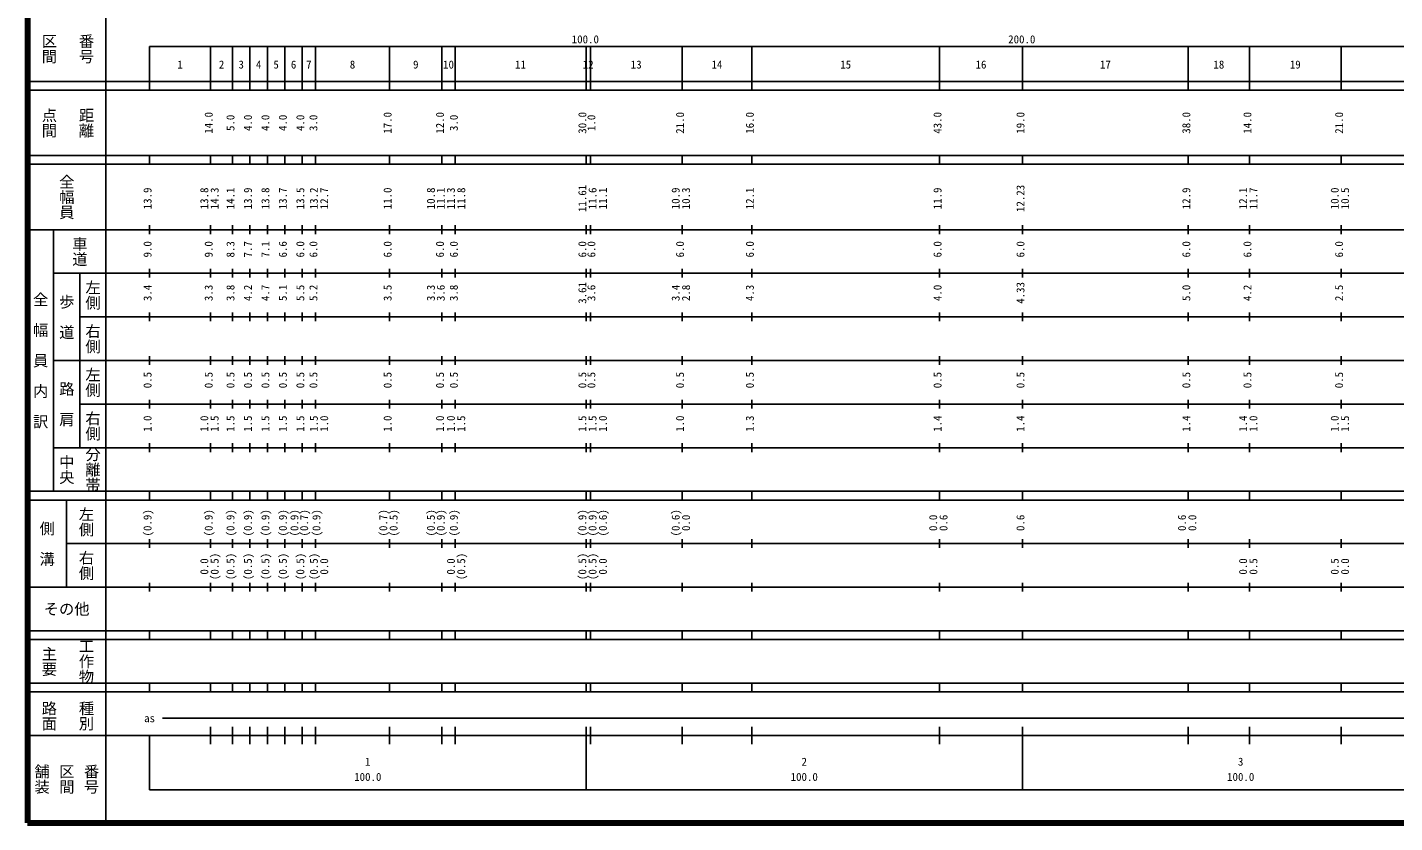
# Model space of a CAD drawing. Units: millimetres on the paper, enlarged 1000 times. Extents: x 40000 to 680000, y 20000 to 380000.
# Drawn here: x 40000 to 353275, y 20000 to 202409 of the extents above; entities that cross this region are included whole.
import ezdxf
from ezdxf.enums import TextEntityAlignment as Align

# ---------------------------------------------------------------- set-up
doc = ezdxf.new("R2010")
doc.units = ezdxf.units.MM
doc.header["$LTSCALE"] = 1000
doc.layers.add('M-TTL', color=2, linetype='Continuous', lineweight=140)
doc.layers.add('M-TTL-BAND', color=7, linetype='Continuous', lineweight=25)
doc.styles.add('@ＭＳ ゴシック', font='')
doc.styles.add('ＭＳ ゴシック', font='')
doc.styles.get('@ＭＳ ゴシック').set_extended_font_data('@MS Gothic')
doc.styles.get('ＭＳ ゴシック').set_extended_font_data('MS Gothic')

msp = doc.modelspace()

# ---------------------------------------------------------------- linework, layer by layer
at = {"layer": 'M-TTL'}
for p, q in [((40000, 380000), (40000, 20000)), ((40000, 20000), (680000, 20000))]:
    msp.add_line(p, q, dxfattribs=at)
at = {"layer": 'M-TTL-BAND'}
for p, q in [((58000, 370000), (58000, 20000)), ((68000, 198000), (579000, 198000)), ((68000, 198000), (68000, 188000)), ((82000, 188000), (82000, 198000)), ((87000, 188000), (87000, 198000)), ((91000, 188000), (91000, 198000)), ((95000, 188000), (95000, 198000)), ((99000, 188000), (99000, 198000)), ((103000, 188000), (103000, 198000)), ((106000, 188000), (106000, 198000)), ((123000, 188000), (123000, 198000)), ((135000, 188000), (135000, 198000)), ((138000, 188000), (138000, 198000)), ((168000, 188000), (168000, 198000)), ((169000, 188000), (169000, 198000)), ((190000, 188000), (190000, 198000)), ((206000, 188000), (206000, 198000)), ((249000, 188000), (249000, 198000)), ((268000, 188000), (268000, 198000)), ((306000, 188000), (306000, 198000)), ((320000, 188000), (320000, 198000)), ((341000, 188000), (341000, 198000)), ((40000, 190000), (579000, 190000)), ((40000, 188000), (579000, 188000)), ((40000, 173000), (579000, 173000)), ((68000, 171000), (68000, 173000)), ((82000, 171000), (82000, 173000)), ((87000, 171000), (87000, 173000)), ((91000, 171000), (91000, 173000)), ((95000, 171000), (95000, 173000)), ((99000, 171000), (99000, 173000)), ((103000, 171000), (103000, 173000)), ((106000, 171000), (106000, 173000)), ((123000, 171000), (123000, 173000)), ((135000, 171000), (135000, 173000)), ((138000, 171000), (138000, 173000)), ((168000, 171000), (168000, 173000)), ((169000, 171000), (169000, 173000)), ((190000, 171000), (190000, 173000)), ((206000, 171000), (206000, 173000)), ((249000, 171000), (249000, 173000)), ((268000, 171000), (268000, 173000)), ((306000, 171000), (306000, 173000)), ((320000, 171000), (320000, 173000)), ((341000, 171000), (341000, 173000)), ((40000, 171000), (579000, 171000)), ((68000, 155000), (68000, 157000)), ((82000, 155000), (82000, 157000)), ((87000, 155000), (87000, 157000)), ((91000, 155000), (91000, 157000)), ((95000, 155000), (95000, 157000)), ((99000, 155000), (99000, 157000)), ((103000, 155000), (103000, 157000)), ((106000, 155000), (106000, 157000)), ((123000, 155000), (123000, 157000)), ((135000, 155000), (135000, 157000)), ((138000, 155000), (138000, 157000)), ((168000, 155000), (168000, 157000)), ((169000, 155000), (169000, 157000)), ((190000, 155000), (190000, 157000)), ((206000, 155000), (206000, 157000)), ((249000, 155000), (249000, 157000)), ((268000, 155000), (268000, 157000)), ((306000, 155000), (306000, 157000)), ((320000, 155000), (320000, 157000)), ((341000, 155000), (341000, 157000)), ((40000, 156000), (579000, 156000)), ((46000, 96000), (46000, 156000)), ((46000, 146000), (579000, 146000)), ((52000, 146000), (52000, 106000)), ((68000, 145000), (68000, 147000)), ((82000, 145000), (82000, 147000)), ((87000, 145000), (87000, 147000)), ((91000, 145000), (91000, 147000)), ((95000, 145000), (95000, 147000)), ((99000, 145000), (99000, 147000)), ((103000, 145000), (103000, 147000)), ((106000, 145000), (106000, 147000)), ((123000, 145000), (123000, 147000)), ((135000, 145000), (135000, 147000)), ((138000, 145000), (138000, 147000)), ((168000, 145000), (168000, 147000)), ((169000, 145000), (169000, 147000)), ((190000, 145000), (190000, 147000)), ((206000, 145000), (206000, 147000)), ((249000, 145000), (249000, 147000)), ((268000, 145000), (268000, 147000)), ((306000, 145000), (306000, 147000)), ((320000, 145000), (320000, 147000)), ((341000, 145000), (341000, 147000)), ((52000, 136000), (579000, 136000)), ((68000, 135000), (68000, 137000)), ((82000, 135000), (82000, 137000)), ((87000, 135000), (87000, 137000)), ((91000, 135000), (91000, 137000)), ((95000, 135000), (95000, 137000)), ((99000, 135000), (99000, 137000)), ((103000, 135000), (103000, 137000)), ((106000, 135000), (106000, 137000)), ((123000, 135000), (123000, 137000)), ((135000, 135000), (135000, 137000)), ((138000, 135000), (138000, 137000)), ((168000, 135000), (168000, 137000)), ((169000, 135000), (169000, 137000)), ((190000, 135000), (190000, 137000)), ((206000, 135000), (206000, 137000)), ((249000, 135000), (249000, 137000)), ((268000, 135000), (268000, 137000)), ((306000, 135000), (306000, 137000)), ((320000, 135000), (320000, 137000)), ((341000, 135000), (341000, 137000)), ((46000, 126000), (579000, 126000)), ((68000, 125000), (68000, 127000)), ((82000, 125000), (82000, 127000)), ((87000, 125000), (87000, 127000)), ((91000, 125000), (91000, 127000)), ((95000, 125000), (95000, 127000)), ((99000, 125000), (99000, 127000)), ((103000, 125000), (103000, 127000)), ((106000, 125000), (106000, 127000)), ((123000, 125000), (123000, 127000)), ((135000, 125000), (135000, 127000)), ((138000, 125000), (138000, 127000)), ((168000, 125000), (168000, 127000)), ((169000, 125000), (169000, 127000)), ((190000, 125000), (190000, 127000)), ((206000, 125000), (206000, 127000)), ((249000, 125000), (249000, 127000)), ((268000, 125000), (268000, 127000)), ((306000, 125000), (306000, 127000)), ((320000, 125000), (320000, 127000)), ((341000, 125000), (341000, 127000)), ((52000, 116000), (579000, 116000)), ((68000, 115000), (68000, 117000)), ((82000, 115000), (82000, 117000)), ((87000, 115000), (87000, 117000)), ((91000, 115000), (91000, 117000)), ((95000, 115000), (95000, 117000)), ((99000, 115000), (99000, 117000)), ((103000, 115000), (103000, 117000)), ((106000, 115000), (106000, 117000)), ((123000, 115000), (123000, 117000)), ((135000, 115000), (135000, 117000)), ((138000, 115000), (138000, 117000)), ((168000, 115000), (168000, 117000)), ((169000, 115000), (169000, 117000)), ((190000, 115000), (190000, 117000)), ((206000, 115000), (206000, 117000)), ((249000, 115000), (249000, 117000)), ((268000, 115000), (268000, 117000)), ((306000, 115000), (306000, 117000)), ((320000, 115000), (320000, 117000)), ((341000, 115000), (341000, 117000)), ((68000, 105000), (68000, 107000)), ((82000, 105000), (82000, 107000)), ((87000, 105000), (87000, 107000)), ((91000, 105000), (91000, 107000)), ((95000, 105000), (95000, 107000)), ((99000, 105000), (99000, 107000)), ((103000, 105000), (103000, 107000)), ((106000, 105000), (106000, 107000)), ((123000, 105000), (123000, 107000)), ((135000, 105000), (135000, 107000)), ((138000, 105000), (138000, 107000)), ((168000, 105000), (168000, 107000)), ((169000, 105000), (169000, 107000)), ((190000, 105000), (190000, 107000)), ((206000, 105000), (206000, 107000)), ((249000, 105000), (249000, 107000)), ((268000, 105000), (268000, 107000)), ((306000, 105000), (306000, 107000)), ((320000, 105000), (320000, 107000)), ((341000, 105000), (341000, 107000)), ((46000, 106000), (579000, 106000)), ((40000, 96000), (579000, 96000)), ((40000, 94000), (579000, 94000)), ((49000, 94000), (49000, 74000)), ((68000, 94000), (68000, 96000)), ((82000, 94000), (82000, 96000)), ((87000, 94000), (87000, 96000)), ((91000, 94000), (91000, 96000)), ((95000, 94000), (95000, 96000)), ((99000, 94000), (99000, 96000)), ((103000, 94000), (103000, 96000)), ((106000, 94000), (106000, 96000)), ((123000, 94000), (123000, 96000)), ((135000, 94000), (135000, 96000)), ((138000, 94000), (138000, 96000)), ((168000, 94000), (168000, 96000)), ((169000, 94000), (169000, 96000)), ((190000, 94000), (190000, 96000)), ((206000, 94000), (206000, 96000)), ((249000, 94000), (249000, 96000)), ((268000, 94000), (268000, 96000)), ((306000, 94000), (306000, 96000)), ((320000, 94000), (320000, 96000)), ((341000, 94000), (341000, 96000)), ((68000, 83000), (68000, 85000)), ((82000, 83000), (82000, 85000)), ((87000, 83000), (87000, 85000)), ((91000, 83000), (91000, 85000)), ((95000, 83000), (95000, 85000)), ((99000, 83000), (99000, 85000)), ((103000, 83000), (103000, 85000)), ((106000, 83000), (106000, 85000)), ((123000, 83000), (123000, 85000)), ((135000, 83000), (135000, 85000)), ((138000, 83000), (138000, 85000)), ((168000, 83000), (168000, 85000)), ((169000, 83000), (169000, 85000)), ((190000, 83000), (190000, 85000)), ((206000, 83000), (206000, 85000)), ((249000, 83000), (249000, 85000)), ((268000, 83000), (268000, 85000)), ((306000, 83000), (306000, 85000)), ((320000, 83000), (320000, 85000)), ((341000, 83000), (341000, 85000)), ((49000, 84000), (579000, 84000)), ((40000, 74000), (579000, 74000)), ((68000, 73000), (68000, 75000)), ((82000, 73000), (82000, 75000)), ((87000, 73000), (87000, 75000)), ((91000, 73000), (91000, 75000)), ((95000, 73000), (95000, 75000)), ((99000, 73000), (99000, 75000)), ((103000, 73000), (103000, 75000)), ((106000, 73000), (106000, 75000)), ((123000, 73000), (123000, 75000)), ((135000, 73000), (135000, 75000)), ((138000, 73000), (138000, 75000)), ((168000, 73000), (168000, 75000)), ((169000, 73000), (169000, 75000)), ((190000, 73000), (190000, 75000)), ((206000, 73000), (206000, 75000)), ((249000, 73000), (249000, 75000)), ((268000, 73000), (268000, 75000)), ((306000, 73000), (306000, 75000)), ((320000, 73000), (320000, 75000)), ((341000, 73000), (341000, 75000)), ((40000, 64000), (579000, 64000)), ((68000, 62000), (68000, 64000)), ((82000, 62000), (82000, 64000)), ((87000, 62000), (87000, 64000)), ((91000, 62000), (91000, 64000)), ((95000, 62000), (95000, 64000)), ((99000, 62000), (99000, 64000)), ((103000, 62000), (103000, 64000)), ((106000, 62000), (106000, 64000)), ((123000, 62000), (123000, 64000)), ((135000, 62000), (135000, 64000)), ((138000, 62000), (138000, 64000)), ((168000, 62000), (168000, 64000)), ((169000, 62000), (169000, 64000)), ((190000, 62000), (190000, 64000)), ((206000, 62000), (206000, 64000)), ((249000, 62000), (249000, 64000)), ((268000, 62000), (268000, 64000)), ((306000, 62000), (306000, 64000)), ((320000, 62000), (320000, 64000)), ((341000, 62000), (341000, 64000)), ((40000, 62000), (579000, 62000)), ((40000, 52000), (579000, 52000)), ((68000, 50000), (68000, 52000)), ((82000, 50000), (82000, 52000)), ((87000, 50000), (87000, 52000)), ((91000, 50000), (91000, 52000)), ((95000, 50000), (95000, 52000)), ((99000, 50000), (99000, 52000)), ((103000, 50000), (103000, 52000)), ((106000, 50000), (106000, 52000)), ((123000, 50000), (123000, 52000)), ((135000, 50000), (135000, 52000)), ((138000, 50000), (138000, 52000)), ((168000, 50000), (168000, 52000)), ((169000, 50000), (169000, 52000)), ((190000, 50000), (190000, 52000)), ((206000, 50000), (206000, 52000)), ((249000, 50000), (249000, 52000)), ((268000, 50000), (268000, 52000)), ((306000, 50000), (306000, 52000)), ((320000, 50000), (320000, 52000)), ((341000, 50000), (341000, 52000)), ((40000, 50000), (579000, 50000)), ((71000, 44000), (565000, 44000)), ((82000, 38000), (82000, 42000)), ((87000, 38000), (87000, 42000)), ((91000, 38000), (91000, 42000)), ((95000, 38000), (95000, 42000)), ((99000, 38000), (99000, 42000)), ((103000, 38000), (103000, 42000)), ((106000, 38000), (106000, 42000)), ((123000, 38000), (123000, 42000)), ((135000, 38000), (135000, 42000)), ((138000, 38000), (138000, 42000)), ((168000, 27500), (168000, 42000)), ((169000, 38000), (169000, 42000)), ((190000, 38000), (190000, 42000)), ((206000, 38000), (206000, 42000)), ((249000, 38000), (249000, 42000)), ((268000, 27500), (268000, 42000)), ((306000, 38000), (306000, 42000)), ((320000, 38000), (320000, 42000)), ((341000, 38000), (341000, 42000)), ((40000, 40000), (579000, 40000)), ((68000, 40000), (68000, 27500)), ((68000, 27500), (579000, 27500))]:
    msp.add_line(p, q, dxfattribs=at)

# ---------------------------------------------------------------- texts
at = {"layer": 'M-TTL-BAND', "style": '@ＭＳ ゴシック'}
for s, p in [('区間', (45000, 197500)), ('番号', (53500, 197500)), ('点間', (45000, 180500)), ('距離', (53500, 180500)), ('全幅員', (49000, 163500)), ('車道', (52000, 151000)), ('左側', (55000, 141000)), ('全\u3000幅\u3000員\u3000内\u3000訳', (43000, 126000)), ('歩\u3000道', (49000, 136000)), ('右側', (55000, 131000)), ('左側', (55000, 121000)), ('路\u3000肩', (49000, 116000)), ('右側', (55000, 111000)), ('中央', (49000, 101000)), ('分離帯', (55000, 101000)), ('左側', (53500, 89000)), ('側\u3000溝', (44500, 84000)), ('右側', (53500, 79000)), ('主要', (45000, 57000)), ('工作物', (53500, 57000)), ('路面', (45000, 44500)), ('種別', (53500, 44500)), ('舗装', (43333, 30000)), ('区間', (49000, 30000)), ('番号', (54667, 30000))]:
    msp.add_text(s, height=2566, rotation=270, dxfattribs=at).set_placement(p, align=Align.MIDDLE_CENTER)
at = {"layer": 'M-TTL-BAND', "style": 'ＭＳ ゴシック'}
for s, p in [('100.0', (167844, 198195)), ('200.0', (267844, 198195)), ('1', (75000, 192405)), ('2', (84500, 192405)), ('3', (89000, 192405)), ('4', (93000, 192405)), ('5', (97000, 192405)), ('6', (101000, 192405)), ('7', (104500, 192405)), ('8', (114500, 192405)), ('9', (129000, 192405)), ('10', (136500, 192405)), ('11', (153000, 192405)), ('12', (168500, 192405)), ('13', (179500, 192405)), ('14', (198000, 192405)), ('15', (227500, 192405)), ('16', (258500, 192405)), ('17', (287000, 192405)), ('18', (313000, 192405)), ('19', (330500, 192405)), ('as', (68000, 42500)), ('1', (118000, 32523)), ('2', (218000, 32523)), ('3', (318000, 32523)), ('100.0', (118000, 29033)), ('100.0', (218000, 29033)), ('100.0', (318000, 29033))]:
    msp.add_text(s, height=1833, dxfattribs=at).set_placement(p, align=Align.BOTTOM_CENTER)
for s, p in [('14.0', (83000, 180500)), ('5.0', (88000, 180500)), ('4.0', (92000, 180500)), ('4.0', (96000, 180500)), ('4.0', (100000, 180500)), ('4.0', (104000, 180500)), ('3.0', (107000, 180500)), ('17.0', (124000, 180500)), ('12.0', (136000, 180500)), ('3.0', (139171, 180500)), ('30.0', (168619, 180500)), ('1.0', (170686, 180500)), ('21.0', (191000, 180500)), ('16.0', (207000, 180500)), ('43.0', (250000, 180500)), ('19.0', (269000, 180500)), ('38.0', (307000, 180500)), ('14.0', (321000, 180500)), ('21.0', (342000, 180500)), ('11.61', (168619, 163174)), ('12.23', (269000, 163174)), ('13.9', (69000, 163174)), ('13.8', (82000, 163174)), ('14.3', (84370, 163174)), ('14.1', (88000, 163174)), ('13.9', (92000, 163174)), ('13.8', (96000, 163174)), ('13.7', (100000, 163174)), ('13.5', (104000, 163174)), ('13.2', (107102, 163174)), ('12.7', (109472, 163174)), ('11.0', (124000, 163174)), ('10.8', (133915, 163174)), ('11.1', (136176, 163174)), ('11.3', (138499, 163174)), ('11.8', (140869, 163174)), ('11.6', (170952, 163174)), ('11.1', (173322, 163174)), ('10.9', (190000, 163174)), ('10.3', (192370, 163174)), ('12.1', (207000, 163174)), ('11.9', (250000, 163174)), ('12.9', (307000, 163174)), ('12.1', (320000, 163174)), ('11.7', (322370, 163174)), ('10.0', (341000, 163174)), ('10.5', (343370, 163174)), ('9.0', (69000, 151500)), ('9.0', (83000, 151500)), ('8.3', (88000, 151500)), ('7.7', (92000, 151500)), ('7.1', (96000, 151500)), ('6.6', (100000, 151500)), ('6.0', (104000, 151500)), ('6.0', (107000, 151500)), ('6.0', (124000, 151500)), ('6.0', (136000, 151500)), ('6.0', (139171, 151500)), ('6.0', (168619, 151500)), ('6.0', (170686, 151500)), ('6.0', (191000, 151500)), ('6.0', (207000, 151500)), ('6.0', (250000, 151500)), ('6.0', (269000, 151500)), ('6.0', (307000, 151500)), ('6.0', (321000, 151500)), ('6.0', (342000, 151500)), ('3.4', (69000, 141500)), ('3.3', (83000, 141500)), ('3.8', (88000, 141500)), ('4.2', (92000, 141500)), ('4.7', (96000, 141500)), ('5.1', (100000, 141500)), ('5.5', (104000, 141500)), ('5.2', (107000, 141500)), ('3.5', (124000, 141500)), ('3.3', (133915, 141500)), ('3.6', (136176, 141500)), ('3.8', (139171, 141500)), ('3.61', (168619, 141500)), ('3.6', (170686, 141500)), ('3.4', (190000, 141500)), ('2.8', (192370, 141500)), ('4.3', (207000, 141500)), ('4.0', (250000, 141500)), ('4.33', (269000, 141500)), ('5.0', (307000, 141500)), ('4.2', (321000, 141500)), ('2.5', (342000, 141500)), ('0.5', (69000, 121500)), ('0.5', (83000, 121500)), ('0.5', (88000, 121500)), ('0.5', (92000, 121500)), ('0.5', (96000, 121500)), ('0.5', (100000, 121500)), ('0.5', (104000, 121500)), ('0.5', (107000, 121500)), ('0.5', (124000, 121500)), ('0.5', (136000, 121500)), ('0.5', (139171, 121500)), ('0.5', (168619, 121500)), ('0.5', (170686, 121500)), ('0.5', (191000, 121500)), ('0.5', (207000, 121500)), ('0.5', (250000, 121500)), ('0.5', (269000, 121500)), ('0.5', (307000, 121500)), ('0.5', (321000, 121500)), ('0.5', (342000, 121500)), ('1.0', (69000, 111500)), ('1.0', (82000, 111500)), ('1.5', (84370, 111500)), ('1.5', (88000, 111500)), ('1.5', (92000, 111500)), ('1.5', (96000, 111500)), ('1.5', (100000, 111500)), ('1.5', (104000, 111500)), ('1.5', (107102, 111500)), ('1.0', (109472, 111500)), ('1.0', (124000, 111500)), ('1.0', (136000, 111500)), ('1.0', (138499, 111500)), ('1.5', (140869, 111500)), ('1.5', (168619, 111500)), ('1.5', (170952, 111500)), ('1.0', (173322, 111500)), ('1.0', (191000, 111500)), ('1.3', (207000, 111500)), ('1.4', (250000, 111500)), ('1.4', (269000, 111500)), ('1.4', (307000, 111500)), ('1.4', (320000, 111500)), ('1.0', (322370, 111500)), ('1.0', (341000, 111500)), ('1.5', (343370, 111500)), ('(0.9)', (69000, 88764)), ('(0.9)', (83000, 88764)), ('(0.9)', (88000, 88764)), ('(0.9)', (92000, 88764)), ('(0.9)', (96000, 88764)), ('(0.9)', (100000, 88764)), ('(0.9)', (102645, 88764)), ('(0.7)', (104879, 88764)), ('(0.9)', (107693, 88764)), ('(0.7)', (123000, 88764)), ('(0.5)', (125370, 88764)), ('(0.5)', (133915, 88764)), ('(0.9)', (136176, 88764)), ('(0.9)', (139171, 88764)), ('(0.9)', (168619, 88764)), ('(0.9)', (170952, 88764)), ('(0.6)', (173322, 88764)), ('(0.6)', (190000, 88764)), ('0.0', (192370, 88764)), ('0.0', (249000, 88764)), ('0.6', (251370, 88764)), ('0.6', (269000, 88764)), ('0.6', (306000, 88764)), ('0.0', (308370, 88764)), ('(0.5)', (84370, 78764)), ('(0.5)', (88000, 78764)), ('(0.5)', (92000, 78764)), ('(0.5)', (96000, 78764)), ('(0.5)', (100000, 78764)), ('(0.5)', (104000, 78764)), ('(0.5)', (107102, 78764)), ('(0.5)', (140869, 78764)), ('(0.5)', (168619, 78764)), ('(0.5)', (170952, 78764)), ('0.0', (82000, 78764)), ('0.0', (109472, 78764)), ('0.0', (138499, 78764)), ('0.0', (173322, 78764)), ('0.0', (320000, 78764)), ('0.5', (322370, 78764)), ('0.5', (341000, 78764)), ('0.0', (343370, 78764))]:
    msp.add_text(s, height=1833, rotation=90, dxfattribs=at).set_placement(p, align=Align.BOTTOM_CENTER)
msp.add_text('その他', height=2566, dxfattribs=at).set_placement((49000, 69000), align=Align.MIDDLE_CENTER)

doc.saveas('drawing.dxf')
